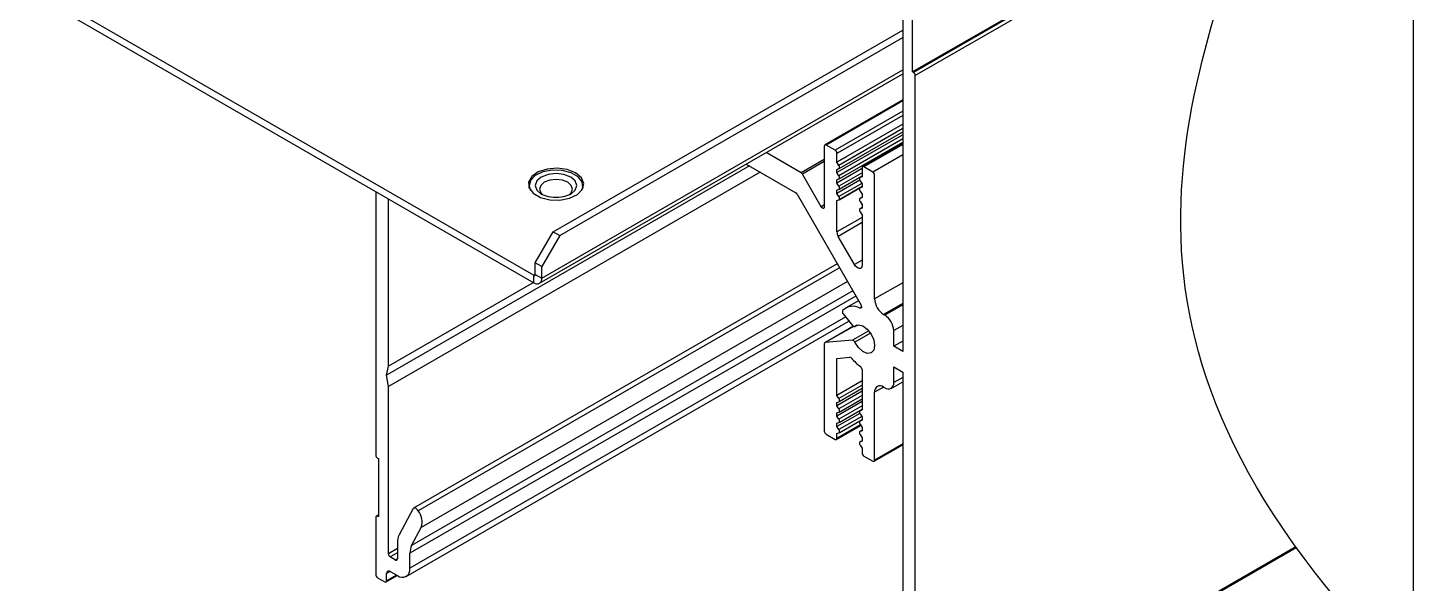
# Model space of a CAD drawing. Extents: x 0 to 16.5, y -14 to 0.
# Drawn here: x 11.06 to 16.51, y -11.06 to -8.87 of the extents above; entities that cross this region are included whole.
import ezdxf

# ---------------------------------------------------------------- set-up
doc = ezdxf.new("R2010")
doc.units = 0
doc.header["$LTSCALE"] = 0.5
doc.header["$MEASUREMENT"] = 0
for name, color, linetype in [('Dimension', 10, 'CONTINUOUS'), ('Housing', 150, 'CONTINUOUS'), ('Mounting', 4, 'CONTINUOUS')]:
    doc.layers.add(name, color=color, linetype=linetype)
doc.layers.add('Text-Unprinted', color=131, linetype='CONTINUOUS', plot=False)

msp = doc.modelspace()

# ---------------------------------------------------------------- linework, layer by layer
at = {"layer": 'Dimension', "transparency": 16777216}
for points in [[(16.4946, -11.4357), (15.1685, -10.124), (16.0562, -8.242), (16.338, -6.4127), (14.7579, -5.449)], [(10.6278, -12.9417), (11.3923, -11.2562), (10.1305, -9.9022), (8.8686, -8.5482), (9.6332, -6.8626)]]:
    msp.add_open_spline(points, degree=3, dxfattribs=at)
at = {"layer": 'Housing', "linetype": 'Continuous', "lineweight": 25, "transparency": 16777216}
for p, q in [((15.9036, -8.2588), (14.5373, -9.0473)), ((15.902, -8.2638), (14.5408, -9.0493)), ((15.8957, -8.2838), (14.5479, -9.0616)), ((14.4984, -8.73), (14.4984, -10.1467)), ((14.5373, -9.0473), (14.5373, -8.8186)), ((14.5408, -9.0493), (14.5373, -9.0473)), ((14.5479, -11.779), (14.5479, -9.0616)), ((14.4984, -9.1575), (14.1921, -9.3343)), ((14.4984, -9.1609), (14.1971, -9.3348)), ((14.4984, -9.2017), (14.2325, -9.3552)), ((14.4984, -9.218), (14.2396, -9.3675)), ((14.4984, -9.2532), (14.2396, -9.4026)), ((14.4984, -9.294), (14.2396, -9.4434)), ((14.4984, -9.294), (14.2396, -9.4434)), ((14.4984, -9.2699), (14.2474, -9.4148)), ((14.4984, -9.3107), (14.2474, -9.4556)), ((14.2479, -9.4271), (14.4984, -9.2824)), ((14.5479, -11.779), (14.5479, -9.2906)), ((14.0992, -9.4438), (13.9613, -9.3642)), ((14.1901, -9.3389), (14.1901, -9.5788)), ((14.1942, -9.3331), (14.1921, -9.3343)), ((14.2325, -9.3552), (14.1971, -9.3348)), ((14.2466, -9.3634), (14.2396, -9.3675)), ((14.2396, -9.4026), (14.2396, -9.3675)), ((14.2396, -9.4319), (14.3466, -9.3701)), ((14.3357, -9.3638), (14.2474, -9.4148)), ((14.2479, -9.4679), (14.4984, -9.3233)), ((14.4984, -9.329), (14.3406, -9.42)), ((14.4984, -9.3323), (14.3456, -9.4205)), ((13.8959, -9.4171), (12.469, -10.2408)), ((13.883, -9.4094), (14.0786, -9.5223)), ((14.1901, -9.3913), (14.0992, -9.4438)), ((14.1901, -9.3995), (14.1042, -9.4491)), ((14.1901, -9.3916), (14.1901, -9.5791)), ((14.2771, -9.3809), (14.2396, -9.4026)), ((14.2474, -9.4148), (14.2396, -9.4026)), ((14.3386, -9.4246), (14.3386, -9.4597)), ((14.381, -9.4409), (14.3456, -9.4205)), ((14.4984, -9.3732), (14.381, -9.4409)), ((14.4984, -9.4127), (14.4984, -10.1467)), ((13.9376, -9.4412), (12.476, -10.285)), ((14.178, -9.5775), (14.1042, -9.4491)), ((14.178, -9.5779), (14.1042, -9.4494)), ((14.3386, -9.4271), (14.2396, -9.4842)), ((14.2396, -9.4304), (14.2474, -9.4273)), ((14.2396, -9.4434), (14.2396, -9.4304)), ((14.2474, -9.4556), (14.2396, -9.4434)), ((14.2396, -9.4712), (14.2474, -9.4681)), ((14.2396, -9.4842), (14.2396, -9.4712)), ((14.3295, -9.4732), (14.2396, -9.5251)), ((14.3386, -9.4438), (14.2474, -9.4964)), ((14.2479, -9.5087), (14.3386, -9.4564)), ((14.3386, -9.4582), (14.3302, -9.463)), ((14.3386, -9.4583), (14.3307, -9.4628)), ((14.3386, -9.4597), (14.3307, -9.4628)), ((14.3307, -9.4753), (14.3386, -9.4875)), ((14.3881, -9.9402), (14.3881, -9.4535)), ((12.4266, -9.5176), (12.4266, -10.5544)), ((14.0836, -9.5276), (14.3344, -9.9644)), ((14.0836, -9.5279), (14.3344, -9.9647)), ((14.2474, -9.4964), (14.2396, -9.4842)), ((14.2396, -9.512), (14.2474, -9.5089)), ((14.2396, -9.5251), (14.2396, -9.512)), ((14.2474, -9.5372), (14.2396, -9.5251)), ((14.2475, -9.5376), (14.2396, -9.5254)), ((14.3372, -9.4854), (14.2474, -9.5372)), ((14.3372, -9.4857), (14.2475, -9.5376)), ((14.2479, -9.5495), (14.3386, -9.4972)), ((14.2479, -9.5499), (14.3386, -9.4975)), ((14.3386, -9.4991), (14.3302, -9.5039)), ((14.3386, -9.4991), (14.3307, -9.5036)), ((14.3386, -9.5006), (14.3307, -9.5036)), ((14.3307, -9.5162), (14.3386, -9.5283)), ((14.3386, -9.4875), (14.3386, -9.5006)), ((14.3386, -9.5283), (14.3386, -9.5414)), ((14.3386, -9.5287), (14.3386, -9.5417)), ((12.476, -10.2047), (12.476, -9.5461)), ((14.1901, -9.5706), (14.178, -9.5775)), ((14.1901, -9.5709), (14.178, -9.5779)), ((14.2396, -9.5528), (14.2474, -9.5498)), ((14.2396, -9.5532), (14.2475, -9.5501)), ((14.2396, -9.6767), (14.2396, -9.5532)), ((14.3386, -9.5399), (14.3302, -9.5447)), ((14.3386, -9.5807), (14.3302, -9.5855)), ((14.3386, -9.5402), (14.3303, -9.545)), ((14.3386, -9.581), (14.3303, -9.5859)), ((14.3386, -9.5399), (14.3307, -9.5445)), ((14.3386, -9.5403), (14.3307, -9.5448)), ((14.3386, -9.5414), (14.3307, -9.5445)), ((14.3386, -9.5417), (14.3307, -9.5448)), ((14.3307, -9.557), (14.3386, -9.5692)), ((14.3307, -9.5573), (14.3386, -9.5695)), ((14.3386, -9.5808), (14.3307, -9.5853)), ((14.3386, -9.5811), (14.3307, -9.5856)), ((14.3386, -9.5822), (14.3307, -9.5853)), ((14.3386, -9.5826), (14.3307, -9.5856)), ((14.3386, -9.5692), (14.3386, -9.5822)), ((14.3386, -9.5695), (14.3386, -9.5826)), ((14.3386, -9.6196), (14.2396, -9.6767)), ((14.3386, -9.6399), (14.2447, -9.6941)), ((14.3307, -9.5978), (14.3386, -9.61)), ((14.3307, -9.5981), (14.3386, -9.6103)), ((14.3386, -9.6103), (14.3386, -9.808)), ((14.3084, -9.8049), (14.2447, -9.6941)), ((14.2409, -9.8019), (12.5745, -10.7639)), ((14.3386, -9.7875), (14.3084, -9.8049)), ((14.2499, -9.8176), (12.5935, -10.7738)), ((13.0463, -9.8754), (12.476, -10.2047)), ((14.3022, -9.9087), (12.5675, -10.9101)), ((14.2809, -9.8715), (12.605, -10.839)), ((14.4984, -9.8765), (14.3881, -9.9402)), ((14.3138, -9.9288), (12.5609, -10.9407)), ((14.3243, -9.9471), (14.2738, -9.9762)), ((14.4984, -9.9581), (14.4234, -10.0014)), ((14.4984, -9.963), (14.4277, -10.0039)), ((14.2742, -10.0112), (12.5609, -11.0002)), ((14.2643, -9.9989), (14.3012, -10.0449)), ((14.3364, -9.9728), (14.3304, -9.9762)), ((14.4277, -10.0039), (14.4234, -10.0014)), ((12.5464, -11.0323), (14.2872, -10.0273)), ((14.3046, -10.0479), (14.1922, -10.1127)), ((14.3049, -10.0481), (14.1936, -10.1123)), ((14.3648, -10.066), (14.3012, -10.1027)), ((14.3098, -10.0485), (14.3181, -10.0437)), ((14.3178, -10.0438), (14.3103, -10.0481)), ((14.3714, -10.0747), (14.3103, -10.11)), ((14.4984, -10.0447), (14.463, -10.0651)), ((14.463, -10.1263), (14.463, -10.0651)), ((14.1901, -10.1173), (14.1901, -10.4603)), ((14.3012, -10.1027), (14.1936, -10.1123)), ((14.4984, -10.1059), (14.463, -10.1263)), ((14.4984, -10.1467), (14.463, -10.1263)), ((14.2396, -10.1742), (14.2906, -10.1696)), ((14.2396, -10.3199), (14.2396, -10.1742)), ((12.469, -10.2408), (12.476, -10.2047)), ((12.476, -10.285), (12.469, -10.2408)), ((14.3386, -10.2181), (14.3386, -10.377)), ((14.463, -10.208), (14.4983, -10.2283)), ((14.463, -10.2692), (14.463, -10.208)), ((14.4983, -10.2283), (14.4983, -11.3721)), ((12.4761, -10.9431), (12.476, -10.285)), ((14.3386, -10.2627), (14.2396, -10.3199)), ((14.3386, -10.2794), (14.2475, -10.332)), ((14.2479, -10.3443), (14.3386, -10.292)), ((14.4234, -10.2872), (14.3881, -10.3076)), ((14.4234, -10.2872), (14.4277, -10.2896)), ((14.4527, -10.2921), (14.4983, -10.2658)), ((14.4983, -10.2489), (14.463, -10.2692)), ((14.3386, -10.3036), (14.2396, -10.3607)), ((14.2475, -10.332), (14.2396, -10.3199)), ((14.3386, -10.3444), (14.2396, -10.4015)), ((14.2396, -10.3476), (14.2475, -10.3446)), ((14.2396, -10.3607), (14.2396, -10.3476)), ((14.3386, -10.3203), (14.2475, -10.3729)), ((14.2479, -10.3852), (14.3386, -10.3328)), ((14.3881, -10.5746), (14.3881, -10.3076)), ((14.2475, -10.3729), (14.2396, -10.3607)), ((14.2396, -10.3885), (14.2475, -10.3854)), ((14.2396, -10.4015), (14.2396, -10.3885)), ((14.3295, -10.3904), (14.2396, -10.4424)), ((14.2475, -10.4137), (14.2396, -10.4015)), ((14.3386, -10.3611), (14.2475, -10.4137)), ((14.3372, -10.4027), (14.2475, -10.4545)), ((14.2479, -10.426), (14.3386, -10.3736)), ((14.3386, -10.3755), (14.3303, -10.3803)), ((14.3386, -10.3756), (14.3307, -10.3801)), ((14.3386, -10.377), (14.3307, -10.3801)), ((14.3307, -10.3926), (14.3386, -10.4048)), ((14.3386, -10.4048), (14.3386, -10.4179)), ((14.2375, -10.4935), (14.3336, -10.438)), ((14.2396, -10.4293), (14.2475, -10.4262)), ((14.2396, -10.4424), (14.2396, -10.4293)), ((14.3321, -10.4355), (14.2396, -10.4889)), ((14.2475, -10.4545), (14.2396, -10.4424)), ((14.2479, -10.4668), (14.3386, -10.4145)), ((14.3386, -10.4163), (14.3303, -10.4212)), ((14.3386, -10.4572), (14.3303, -10.462)), ((14.3386, -10.4164), (14.3307, -10.4209)), ((14.3386, -10.4179), (14.3307, -10.4209)), ((14.3307, -10.4334), (14.3386, -10.4456)), ((14.3386, -10.4572), (14.3307, -10.4618)), ((14.3386, -10.4587), (14.3307, -10.4618)), ((14.3386, -10.4456), (14.3386, -10.4587)), ((14.1972, -10.4726), (14.2325, -10.493)), ((14.2396, -10.4701), (14.2475, -10.467)), ((14.2396, -10.4889), (14.2396, -10.4701)), ((14.3386, -10.498), (14.3303, -10.5028)), ((14.3307, -10.4743), (14.3386, -10.4864)), ((14.3386, -10.498), (14.3307, -10.5026)), ((14.3386, -10.4995), (14.3307, -10.5026)), ((14.3307, -10.5151), (14.3386, -10.5273)), ((14.3386, -10.4864), (14.3386, -10.4995)), ((14.386, -10.5792), (14.4983, -10.5144)), ((14.4983, -10.511), (14.3881, -10.5746)), ((12.4336, -10.5666), (12.4372, -10.5687)), ((12.4372, -10.5687), (12.4372, -10.7973)), ((14.3386, -10.5273), (14.3386, -10.546)), ((14.3457, -10.5583), (14.381, -10.5787)), ((12.5717, -10.7669), (12.518, -10.8688)), ((12.4266, -10.7994), (12.4266, -11.0247)), ((12.4372, -10.7898), (12.4286, -10.7948)), ((12.4372, -10.7932), (12.4336, -10.7953)), ((12.4372, -10.7973), (12.4336, -10.7953)), ((12.5675, -10.9101), (12.605, -10.839)), ((12.5114, -10.9227), (12.4761, -10.9431)), ((12.5114, -10.939), (12.4831, -10.9553)), ((12.5114, -10.8995), (12.5114, -10.9635)), ((12.5609, -11.0002), (12.5609, -10.9407)), ((14.5458, -11.7836), (16.0454, -10.9182)), ((16.0437, -10.9158), (14.5479, -11.779)), ((12.5043, -10.9676), (12.4831, -10.9553)), ((12.5114, -10.9635), (12.5043, -10.9676)), ((12.4336, -11.037), (12.4619, -11.0533)), ((12.4669, -11.0538), (12.5108, -11.0284)), ((12.4831, -11.0125), (12.469, -11.0206)), ((12.469, -11.0492), (12.469, -11.0206)), ((12.5079, -11.0268), (12.469, -11.0492)), ((12.4831, -11.0125), (12.5114, -11.0288))]:
    msp.add_line(p, q, dxfattribs=at)
at = {"layer": 'Housing', "linetype": 'Continuous', "lineweight": 25, "transparency": 16777216, "flags": 128}
for points in [[(14.2474, -9.4273), (14.2485, -9.4266), (14.2493, -9.4255), (14.2498, -9.4241), (14.25, -9.4225), (14.2498, -9.4206), (14.2493, -9.4186), (14.2485, -9.4167), (14.2474, -9.4148)], [(14.2474, -9.4681), (14.2485, -9.4674), (14.2493, -9.4664), (14.2498, -9.465), (14.25, -9.4633), (14.2498, -9.4614), (14.2493, -9.4595), (14.2485, -9.4575), (14.2474, -9.4556)], [(14.3307, -9.4628), (14.3296, -9.4635), (14.3288, -9.4645), (14.3283, -9.4659), (14.3282, -9.4676), (14.3283, -9.4695), (14.3288, -9.4715), (14.3296, -9.4734), (14.3307, -9.4753)], [(14.2474, -9.5089), (14.2485, -9.5083), (14.2493, -9.5072), (14.2498, -9.5058), (14.25, -9.5041), (14.2498, -9.5023), (14.2493, -9.5003), (14.2485, -9.4983), (14.2474, -9.4964)], [(14.3307, -9.5036), (14.3296, -9.5043), (14.3288, -9.5054), (14.3283, -9.5068), (14.3282, -9.5084), (14.3283, -9.5103), (14.3288, -9.5123), (14.3296, -9.5143), (14.3307, -9.5162)], [(14.1901, -9.5788), (14.1898, -9.581), (14.1889, -9.5826), (14.1875, -9.5836), (14.1857, -9.5838), (14.1837, -9.5832), (14.1816, -9.5819), (14.1796, -9.5799), (14.178, -9.5775)], [(14.1901, -9.5791), (14.1898, -9.5813), (14.1889, -9.583), (14.1875, -9.5839), (14.1857, -9.5841), (14.1837, -9.5835), (14.1816, -9.5822), (14.1797, -9.5803), (14.178, -9.5779)], [(14.2474, -9.5498), (14.2485, -9.5491), (14.2493, -9.548), (14.2498, -9.5466), (14.25, -9.545), (14.2498, -9.5431), (14.2493, -9.5411), (14.2485, -9.5391), (14.2474, -9.5372)], [(14.2475, -9.5501), (14.2485, -9.5494), (14.2493, -9.5484), (14.2498, -9.547), (14.25, -9.5453), (14.2498, -9.5434), (14.2493, -9.5415), (14.2485, -9.5395), (14.2475, -9.5376)], [(14.3307, -9.5445), (14.3296, -9.5451), (14.3288, -9.5462), (14.3283, -9.5476), (14.3282, -9.5493), (14.3283, -9.5511), (14.3288, -9.5531), (14.3296, -9.5551), (14.3307, -9.557)], [(14.3307, -9.5448), (14.3296, -9.5455), (14.3288, -9.5465), (14.3284, -9.5479), (14.3282, -9.5496), (14.3284, -9.5515), (14.3288, -9.5534), (14.3296, -9.5554), (14.3307, -9.5573)], [(14.3307, -9.5853), (14.3296, -9.586), (14.3288, -9.587), (14.3283, -9.5884), (14.3282, -9.5901), (14.3283, -9.592), (14.3288, -9.5939), (14.3296, -9.5959), (14.3307, -9.5978)], [(14.3307, -9.5856), (14.3296, -9.5863), (14.3288, -9.5874), (14.3284, -9.5888), (14.3282, -9.5904), (14.3284, -9.5923), (14.3288, -9.5943), (14.3296, -9.5962), (14.3307, -9.5981)], [(14.3386, -9.808), (14.3378, -9.8135), (14.3356, -9.8176), (14.3321, -9.82), (14.3276, -9.8205), (14.3226, -9.8191), (14.3174, -9.8158), (14.3125, -9.8109), (14.3084, -9.8049)], [(14.3344, -9.9647), (14.3356, -9.9672), (14.3363, -9.9697), (14.3364, -9.972), (14.3361, -9.974), (14.3352, -9.9755), (14.3339, -9.9764), (14.3322, -9.9767), (14.3304, -9.9762)], [(14.3012, -10.0449), (14.3024, -10.0461), (14.3036, -10.0472), (14.3049, -10.048), (14.3061, -10.0486), (14.3073, -10.0489), (14.3085, -10.0489), (14.3095, -10.0486), (14.3103, -10.0481)], [(14.3103, -10.0481), (14.324, -10.0427), (14.3411, -10.0467), (14.3588, -10.0595), (14.3741, -10.0789), (14.3844, -10.1016), (14.3881, -10.1239), (14.3844, -10.1419), (14.3741, -10.1527), (14.3588, -10.1544), (14.3411, -10.1468), (14.324, -10.1311), (14.3103, -10.11)], [(14.2475, -10.3446), (14.2485, -10.3439), (14.2493, -10.3428), (14.2498, -10.3414), (14.25, -10.3398), (14.2498, -10.3379), (14.2493, -10.3359), (14.2485, -10.3339), (14.2475, -10.332)], [(14.2475, -10.3854), (14.2485, -10.3847), (14.2493, -10.3837), (14.2498, -10.3823), (14.25, -10.3806), (14.2498, -10.3787), (14.2493, -10.3768), (14.2485, -10.3748), (14.2475, -10.3729)], [(14.3307, -10.3801), (14.3296, -10.3808), (14.3288, -10.3818), (14.3284, -10.3832), (14.3282, -10.3849), (14.3284, -10.3868), (14.3288, -10.3887), (14.3296, -10.3907), (14.3307, -10.3926)], [(14.2475, -10.4262), (14.2485, -10.4255), (14.2493, -10.4245), (14.2498, -10.4231), (14.25, -10.4214), (14.2498, -10.4195), (14.2493, -10.4176), (14.2485, -10.4156), (14.2475, -10.4137)], [(14.2475, -10.467), (14.2485, -10.4664), (14.2493, -10.4653), (14.2498, -10.4639), (14.25, -10.4622), (14.2498, -10.4604), (14.2493, -10.4584), (14.2485, -10.4564), (14.2475, -10.4545)], [(14.3307, -10.4209), (14.3296, -10.4216), (14.3288, -10.4227), (14.3284, -10.4241), (14.3282, -10.4257), (14.3284, -10.4276), (14.3288, -10.4296), (14.3296, -10.4315), (14.3307, -10.4334)], [(14.3307, -10.4618), (14.3296, -10.4624), (14.3288, -10.4635), (14.3284, -10.4649), (14.3282, -10.4666), (14.3284, -10.4684), (14.3288, -10.4704), (14.3296, -10.4724), (14.3307, -10.4743)], [(14.3307, -10.5026), (14.3296, -10.5033), (14.3288, -10.5043), (14.3284, -10.5057), (14.3282, -10.5074), (14.3284, -10.5092), (14.3288, -10.5112), (14.3296, -10.5132), (14.3307, -10.5151)], [(12.5935, -10.7738), (12.5908, -10.7702), (12.5878, -10.7672), (12.5846, -10.7649), (12.5814, -10.7635), (12.5784, -10.763), (12.5756, -10.7634), (12.5734, -10.7647), (12.5717, -10.7669)]]:
    msp.add_lwpolyline(points, dxfattribs=at)
at = {"layer": 'Housing', "linetype": 'Continuous', "lineweight": 25, "transparency": 16777216}
for centre, radius, start, end in [((14.5325, -9.0623), 0.0154, 2.6055, 57.3945), ((14.1944, -9.3382), 0.00437, 50.7967, 189.214), ((14.2242, -9.3682), 0.0154, 2.6055, 57.3945), ((14.3429, -9.4239), 0.00437, 50.7967, 189.214), ((14.0916, -9.456), 0.0144, 28.7165, 58.0326), ((14.3727, -9.4539), 0.0154, 2.6055, 57.3945), ((14.0709, -9.5345), 0.0144, 28.7165, 58.0326), ((14.2756, -9.6755), 0.036, 181.9438, 211.0045), ((14.3028, -10.0275), 0.0582, 61.6774, 134.4394), ((14.4648, -9.9367), 0.0768, 182.6055, 237.3945), ((14.2722, -9.9908), 0.0113, 154.3332, 225.7334), ((14.3863, -10.0686), 0.0768, 2.6055, 57.3945), ((14.1944, -10.1166), 0.0044, 100.5468, 189.2519), ((14.2998, -10.1138), 0.0112, 19.9889, 82.5983), ((14.2901, -10.1785), 0.00894, 34.7011, 86.9408), ((14.4468, -10.0501), 0.1937, 219.5612, 233.8034), ((14.323, -10.2189), 0.0156, 2.854, 53.0929), ((14.4096, -10.3041), 0.0218, 50.7967, 189.214), ((14.4415, -10.2727), 0.0218, 230.7967, 9.214), ((14.2054, -10.4596), 0.0154, 182.6055, 237.3945), ((14.2353, -10.4896), 0.00437, 230.7967, 9.214), ((12.4419, -10.5537), 0.0154, 182.6055, 237.3945), ((14.3539, -10.5453), 0.0154, 182.6055, 237.3945), ((14.3838, -10.5753), 0.00437, 230.7967, 9.214), ((12.5379, -10.8172), 0.0705, 342.0132, 37.9706), ((12.4309, -10.7987), 0.00437, 50.7967, 189.214), ((12.5774, -10.8977), 0.066, 154.0641, 181.5682), ((12.4914, -10.9424), 0.0154, 182.6124, 237.394), ((12.6269, -10.9389), 0.066, 154.0641, 181.5682), ((12.5071, -10.9642), 0.00437, 230.7967, 9.214), ((12.5307, -11.0051), 0.0306, 230.7967, 9.214), ((12.4419, -11.024), 0.0154, 182.6055, 237.3945), ((12.4647, -11.0499), 0.00437, 230.7967, 9.214), ((12.4776, -11.0192), 0.00873, 50.7967, 189.214)]:
    msp.add_arc(centre, radius, start, end, dxfattribs=at)
at = {"layer": 'Mounting', "linetype": 'Continuous', "lineweight": 25, "transparency": 16777216}
for p, q in [((11.0978, -8.7213), (13.0482, -9.8472)), ((11.0978, -8.7506), (13.0482, -9.8765)), ((13.1246, -9.6756), (14.4984, -8.8825)), ((13.1499, -9.6903), (14.4984, -8.9118)), ((13.0792, -9.8586), (14.4984, -9.0393)), ((13.0701, -9.8787), (14.4984, -9.0541)), ((13.0291, -9.494), (13.0291, -9.4996)), ((13.0295, -9.5047), (13.0291, -9.4996)), ((13.2411, -9.4996), (13.2408, -9.5047)), ((13.2411, -9.4996), (13.2411, -9.494)), ((13.0538, -9.7981), (13.1246, -9.6756)), ((13.1499, -9.6903), (13.0792, -9.8128)), ((13.1246, -9.6756), (13.1499, -9.6903)), ((13.0792, -9.8128), (13.0538, -9.7981)), ((13.0538, -9.8439), (13.0538, -9.7981)), ((13.0482, -9.8472), (13.0538, -9.8439)), ((13.0482, -9.8765), (13.0482, -9.8472)), ((13.0538, -9.8439), (13.0792, -9.8586)), ((13.0792, -9.8586), (13.0792, -9.8128))]:
    msp.add_line(p, q, dxfattribs=at)
at = {"layer": 'Mounting', "linetype": 'Continuous', "lineweight": 25, "transparency": 16777216, "flags": 128}
for points in [[(13.2122, -9.4447), (13.1791, -9.4316), (13.1402, -9.4263), (13.1005, -9.4295), (13.0655, -9.4407), (13.0399, -9.4585), (13.0272, -9.4805), (13.029, -9.5036), (13.0452, -9.5247), (13.0735, -9.5411), (13.1102, -9.5504), (13.1502, -9.5515), (13.1882, -9.5441), (13.219, -9.5294), (13.2385, -9.5092), (13.244, -9.4862), (13.2348, -9.4637), (13.2122, -9.4447)], [(13.2354, -9.5139), (13.2401, -9.5024), (13.2383, -9.48), (13.2226, -9.4594), (13.195, -9.4435), (13.1594, -9.4344), (13.1205, -9.4334), (13.0835, -9.4405), (13.0536, -9.4549), (13.0346, -9.4745), (13.0292, -9.4968), (13.0349, -9.5139)], [(13.0771, -9.5274), (13.1037, -9.5377), (13.1351, -9.5413), (13.1665, -9.5377), (13.1931, -9.5274), (13.2109, -9.5121), (13.2171, -9.494), (13.2109, -9.4759), (13.1931, -9.4605), (13.1665, -9.4502), (13.1351, -9.4466), (13.1037, -9.4502), (13.0771, -9.4605), (13.0594, -9.4759), (13.0531, -9.494), (13.0594, -9.5121), (13.0771, -9.5274)], [(13.1864, -9.5309), (13.1953, -9.5222), (13.2002, -9.5078), (13.1953, -9.4934), (13.1812, -9.4812), (13.16, -9.4731), (13.1351, -9.4702), (13.1102, -9.4731), (13.0891, -9.4812), (13.075, -9.4934), (13.07, -9.5078), (13.075, -9.5222), (13.0838, -9.5309)], [(13.1447, -9.541), (13.1351, -9.5406), (13.1255, -9.541)]]:
    msp.add_lwpolyline(points, dxfattribs=at)
at = {"layer": 'Mounting', "linetype": 'Continuous', "lineweight": 25, "transparency": 16777216}
for centre, radius in [((13.0504, -9.8445), 0.00349), ((13.0603, -9.8616), 0.0192)]:
    msp.add_arc(centre, radius, 230.7967, 9.214, dxfattribs=at)
at = {"layer": 'Text-Unprinted', "transparency": 16777216}
msp.add_lwpolyline([(0, 0), (16.5061, 0), (16.5061, -14.0407), (0, -14.0407)], close=True, dxfattribs=at)

doc.saveas('drawing.dxf')
